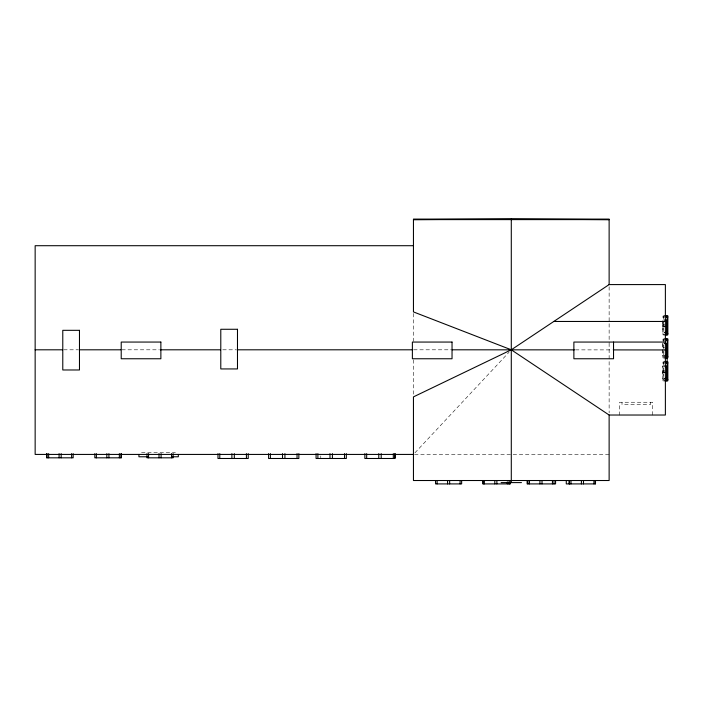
<?xml version="1.0" encoding="UTF-8"?>
<svg xmlns="http://www.w3.org/2000/svg" width="703" height="703" viewBox="0 0 703 703"><rect width="100%" height="100%" fill="white"/><g stroke="black" fill="none" stroke-linecap="round" stroke-linejoin="round"><path stroke-width="0.53" stroke-dasharray="3.52 2.64" d="M414.946 452.829L509.051 352.203M665.064 316.007L662.982 316.007L662.982 334.936L665.064 334.936M662.982 317.15L664.722 317.15M662.982 324.716L664.722 324.716M662.437 325.814L664.177 325.814M663.676 326.095L666.286 326.095M662.982 326.227L666.462 326.227M662.437 326.816L665.908 326.816M665.064 339.057L662.982 339.057L662.982 357.985L665.064 357.985M662.982 340.19L664.722 340.19M662.982 347.765L664.722 347.765M63.674 349.804L77.936 349.804M121.821 349.804L159.124 349.804M222.754 349.804L235.918 349.804M413.654 349.804L450.948 349.804M662.437 355.287L665.047 355.287M662.982 356.852L665.592 356.852M665.064 361.966L662.982 361.966L662.982 380.894L665.064 380.894M662.982 363.099L664.722 363.099M664.52 366.052L662.437 366.052L662.437 378.548L664.52 378.548M662.982 370.674L664.722 370.674M662.437 371.799L664.177 371.799M663.676 372.054L666.286 372.054M662.982 372.186L666.462 372.186M662.437 372.801L665.908 372.801M662.982 379.752L664.722 379.752M141.531 452.337L175.416 452.337M414.55 454.428L609.132 454.428M575.467 349.866L612.445 349.901M663.676 315.875L663.676 334.804M663.676 338.925L663.676 350.489M663.676 351.307L663.676 356.799M663.676 361.834L663.676 379.62M662.437 322.159L662.437 332.563M662.437 343.547L662.437 356.034M652.736 415.025L652.736 402.248L619.598 402.248L619.598 415.025M650.46 402.248L650.46 404.594L622.014 404.594L622.014 402.248M609.132 286.745L609.132 342.677M609.132 343.108L609.132 412.863M413.452 313.459L413.452 341.333M413.452 359.848L413.452 395.798M320.77 455.904L320.77 457.82"/><path stroke-width="1.05" d="M609.132 284.583L511.292 349.804L413.452 396.887L413.452 480.518L609.132 480.518L609.132 415.025L511.292 349.804L413.452 311.912L413.452 219.09L609.132 219.09L609.132 284.583L665.381 284.583L665.381 415.025L609.132 415.025M511.292 219.09L413.452 219.617L609.132 219.617L511.292 219.09L511.292 482.601M413.452 245.707L35.15 245.707L35.15 454.428L413.452 454.428M664.722 315.875L667.85 315.875L667.85 334.804L664.722 334.804M665.064 316.007L667.156 316.007L667.156 334.936L665.064 334.936M667.156 317.018L667.85 317.018M666.462 317.15L667.156 317.15M664.52 320.076L666.611 320.076L666.611 332.563L664.52 332.563M665.908 320.823L666.611 320.823M553.797 321.464L665.381 321.464M665.908 331.816L666.611 331.816M667.156 333.67L667.85 333.67M666.462 333.802L667.156 333.802M664.722 338.925L667.85 338.925L667.85 357.853L664.722 357.853M665.064 339.057L667.156 339.057L667.156 380.894L665.064 380.894M667.156 340.059L667.85 340.059M666.462 340.19L667.156 340.19M665.381 342.062L573.876 342.062L573.876 358.758L613.534 358.758L613.534 342.062M664.52 343.547L666.611 343.547L666.611 356.034L664.52 356.034M665.908 344.294L666.611 344.294M666.462 347.765L667.156 347.765M665.908 349.294L667.156 349.277M35.15 349.804L62.576 349.804M79.035 349.804L120.723 349.804M160.222 349.804L220.557 349.804M237.016 349.804L412.556 349.804M452.047 349.804L574.377 349.866M511.292 349.953L512.074 349.953M665.908 350.287L666.611 350.287M665.908 355.287L666.611 355.287M667.156 356.711L667.85 356.711M666.462 356.852L667.156 356.852M665.064 357.985L667.156 357.985M664.722 361.834L667.85 361.834L667.85 380.754L664.722 380.754M665.064 361.966L667.156 361.966M667.156 362.968L667.85 362.968M666.462 363.099L667.156 363.099M664.52 366.052L666.611 366.052L666.611 378.548L664.52 378.548M665.908 366.808L666.611 366.808M665.908 377.801L666.611 377.801M667.156 379.62L667.85 379.62M666.462 379.752L667.156 379.752M147.674 456.774L138.922 456.774L138.922 454.428M172.138 456.774L178.325 456.774L178.325 454.428M501.116 482.601L521.468 482.601M613.534 349.901L665.381 349.953M595.494 480.773L595.494 483.91L566.275 483.91L566.275 480.773M595.23 480.773L595.23 483.91M593.93 480.773L593.93 483.91M583.49 480.773L583.49 483.91M581.407 480.773L581.407 483.91M570.968 480.773L570.968 483.91M569.404 480.773L569.404 483.91M569.14 480.773L569.14 483.91M555.572 480.773L555.572 483.91L527.136 483.91L527.136 480.773M554.008 480.773L554.008 483.91M552.444 480.773L552.444 483.91M542.013 480.773L542.013 483.91M539.922 480.773L539.922 483.91M529.482 480.773L529.482 483.91M527.918 480.773L527.918 483.91M510.44 481.819L510.44 483.91L482.785 483.91L482.785 480.773M509.394 481.819L509.394 483.91M508.875 481.819L508.875 483.91M507.311 481.819L507.311 483.91M496.872 480.773L496.872 483.91M494.789 480.773L494.789 483.91M484.349 480.773L484.349 483.91M483.304 480.773L483.304 483.91M461.651 480.773L461.651 483.91L435.561 483.91L435.561 480.773M460.087 480.773L460.087 483.91M449.648 480.773L449.648 483.91M447.565 480.773L447.565 483.91M437.125 480.773L437.125 483.91M395.121 453.646L395.121 458.488L364.857 458.488L364.857 453.646M394.858 453.646L394.858 457.82M393.311 453.646L393.311 458.488M381.202 453.646L381.202 458.488M378.776 453.646L378.776 458.488M366.676 453.646L366.676 458.488M346.333 453.646L346.333 458.488L316.069 458.488L316.069 453.646M344.514 453.646L344.514 458.488M332.414 453.646L332.414 458.488M329.988 453.646L329.988 458.488M317.888 453.646L317.888 458.488M298.854 453.646L298.854 458.488L268.59 458.488L268.59 453.646M297.035 453.646L297.035 458.488M284.926 453.646L284.926 458.488M282.509 453.646L282.509 458.488M270.4 453.646L270.4 458.488M248.238 453.646L248.238 458.488L217.974 458.488L217.974 453.646M246.419 453.646L246.419 458.488M234.31 453.646L234.31 458.488M231.893 453.646L231.893 458.488M219.784 453.646L219.784 458.488M173.096 453.646L173.096 457.82L147.006 457.82L147.006 453.646M171.532 453.646L171.532 457.82M161.092 453.646L161.092 457.82M159.01 453.646L159.01 457.82M148.57 453.646L148.57 457.82M121.434 453.646L121.434 457.82L94.826 457.82L94.826 453.646M120.916 453.646L120.916 457.82M119.352 453.646L119.352 457.82M108.912 453.646L108.912 457.82M106.83 453.646L106.83 457.82M96.39 453.646L96.39 457.82M73.174 453.646L73.174 457.82L46.556 457.82L46.556 453.646M71.609 453.646L71.609 457.82M61.17 453.646L61.17 457.82M59.087 453.646L59.087 457.82M48.648 453.646L48.648 457.82M47.083 453.646L47.083 457.82M237.482 329.276L220.786 329.276L220.786 368.934L237.482 368.934L237.482 329.276M79.474 330.322L62.778 330.322L62.778 369.98L79.474 369.98L79.474 330.322M160.873 342.062L121.215 342.062L121.215 358.758L160.873 358.758L160.873 342.062M452.038 342.062L412.38 342.062L412.38 358.758L452.038 358.758L452.038 342.062"/></g></svg>
